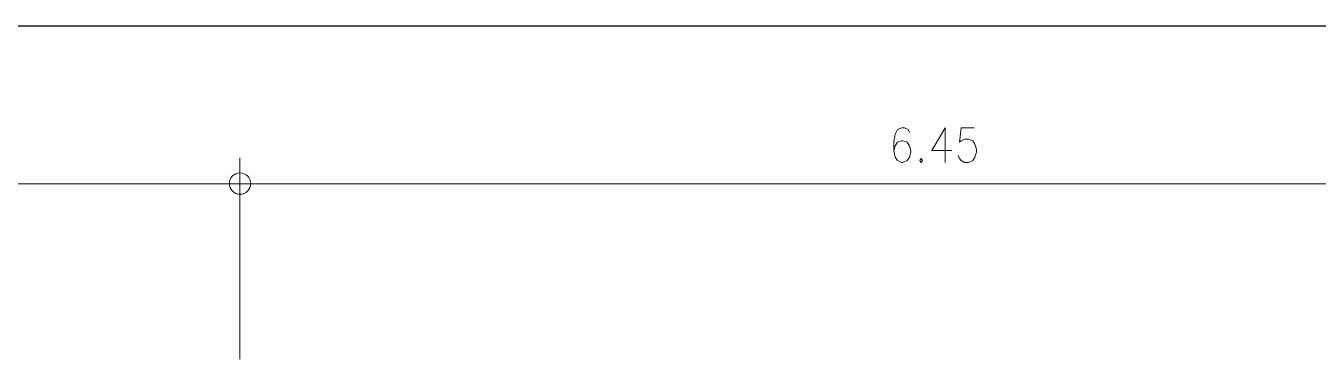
# Model space of a CAD drawing. Header units: millimetres. Extents: x 2928 to 3112, y 1220 to 1280.
# Drawn here: x 3060.5 to 3066.5, y 1240.42 to 1241.97 of the extents above; entities that cross this region are included whole.
import ezdxf

# ---------------------------------------------------------------- set-up
doc = ezdxf.new("R2010")
doc.units = ezdxf.units.MM

msp = doc.modelspace()

# ---------------------------------------------------------------- linework, layer by layer
at = {"color": 253, "linetype": 'Continuous', "lineweight": -2, "true_color": 0x9a9a9a}
msp.add_lwpolyline([(3056.79199, 1241.97038), (3098.30048, 1241.97038), (3098.30048, 1241.97038)], dxfattribs=at)
at = {"color": 7, "linetype": 'Continuous', "lineweight": 20, "true_color": 0x000007}
for points in [[(3064.59881, 1241.47418), (3064.59385, 1241.48907), (3064.57566, 1241.49734), (3064.56243, 1241.49734), (3064.54423, 1241.48907), (3064.53265, 1241.46757), (3064.52604, 1241.42953), (3064.52604, 1241.39148), (3064.53265, 1241.36006), (3064.54423, 1241.34517), (3064.56243, 1241.33525), (3064.56904, 1241.33525), (3064.58889, 1241.34517), (3064.59881, 1241.36006), (3064.60543, 1241.38321), (3064.60543, 1241.39148), (3064.59881, 1241.41299), (3064.58889, 1241.42953), (3064.56904, 1241.43614), (3064.56243, 1241.43614), (3064.54423, 1241.42953), (3064.53265, 1241.41299), (3064.52604, 1241.39148)], [(3064.76421, 1241.33525), (3064.76421, 1241.49734), (3064.70301, 1241.39148), (3064.79564, 1241.39148)], [(3064.89984, 1241.49734), (3064.83864, 1241.49734), (3064.83203, 1241.42953), (3064.83864, 1241.43614), (3064.85518, 1241.44441), (3064.87338, 1241.44441), (3064.89322, 1241.43614), (3064.90315, 1241.42126), (3064.90976, 1241.3981), (3064.90976, 1241.38321), (3064.90315, 1241.36006), (3064.89322, 1241.34517), (3064.87338, 1241.33525), (3064.85518, 1241.33525), (3064.83864, 1241.34517), (3064.83203, 1241.35344), (3064.82541, 1241.36833)], [(3061.49262, 1241.11858), (3061.49262, 1241.35675), (3061.49262, 1241.35675)], [(3061.49262, 1241.35675), (3061.49262, 1241.11858), (3061.49262, 1241.11858)], [(3061.61336, 1241.23601), (3061.37188, 1241.23601), (3061.37188, 1241.23601)], [(3061.37188, 1241.23601), (3061.61336, 1241.23601), (3061.61336, 1241.23601)]]:
    msp.add_lwpolyline(points, dxfattribs=at)
msp.add_lwpolyline([(3064.6534, 1241.35344), (3064.64678, 1241.34517), (3064.6534, 1241.33525), (3064.66001, 1241.34517)], close=True, dxfattribs=at)
at = {"color": 253, "linetype": 'Continuous', "lineweight": 5, "true_color": 0x9a9a9a}
for points in [[(3061.49262, 1240.42225), (3061.49262, 1241.24759), (3061.49262, 1241.24759)], [(3061.49262, 1240.42225), (3061.49262, 1241.24759), (3061.49262, 1241.24759)], [(3061.39338, 1241.23601), (3056.79033, 1241.23601), (3056.79033, 1241.23601)], [(3067.84394, 1241.23601), (3061.59186, 1241.23601), (3061.59186, 1241.23601)]]:
    msp.add_lwpolyline(points, dxfattribs=at)
at = {"color": 7, "linetype": 'Continuous', "lineweight": 20, "true_color": 0x000007}
for points in [[(3061.44466, 1241.23766), (3061.44466, 1241.20954), (3061.46616, 1241.18804), (3061.49428, 1241.18804), (3061.49428, 1241.18804), (3061.52074, 1241.18804), (3061.5439, 1241.20954), (3061.5439, 1241.23766), (3061.5439, 1241.23766), (3061.5439, 1241.26578), (3061.52074, 1241.28728), (3061.49428, 1241.28728), (3061.49428, 1241.28728), (3061.46616, 1241.28728), (3061.44466, 1241.26578), (3061.44466, 1241.23766)], [(3061.5439, 1241.23766), (3061.5439, 1241.26578), (3061.52074, 1241.28728), (3061.49428, 1241.28728), (3061.49428, 1241.28728), (3061.46616, 1241.28728), (3061.44466, 1241.26578), (3061.44466, 1241.23766), (3061.44466, 1241.23766), (3061.44466, 1241.20954), (3061.46616, 1241.18804), (3061.49428, 1241.18804), (3061.49428, 1241.18804), (3061.52074, 1241.18804), (3061.5439, 1241.20954), (3061.5439, 1241.23766)]]:
    msp.add_open_spline(points, degree=3, knots=[0, 0, 0, 0, 0.0625, 0.0625, 0.0625, 0.062501, 0.125, 0.125, 0.125, 0.125001, 0.1875, 0.1875, 0.1875, 0.187501, 1, 1, 1, 1], dxfattribs=at)

doc.saveas('drawing.dxf')
